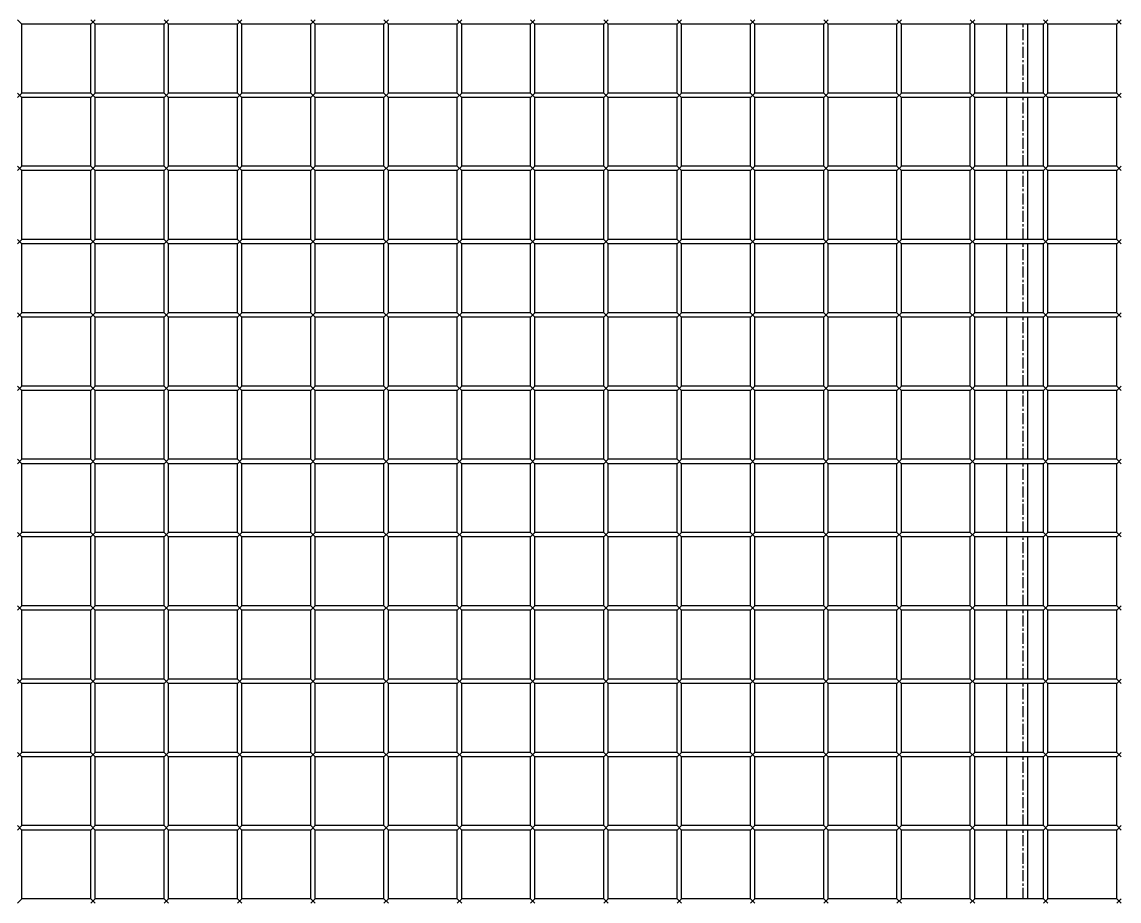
# Model space of a CAD drawing. Header units: millimetres. Extents: x -198529 to 244266, y -64 to 158464.
# Drawn here: x -164082 to -163334, y 109334 to 109934 of the extents above; entities that cross this region are included whole.
import ezdxf

# ---------------------------------------------------------------- set-up
doc = ezdxf.new("R2010")
doc.units = ezdxf.units.MM
doc.linetypes.add('CENTER', pattern=[12, 7.5, -1.5, 1.5, -1.5])
doc.layers.add('0-DCC', color=30, linetype='Continuous')

# ---------------------------------------------------------------- blocks, each defined once
blk = doc.blocks.new('DCC2850x1800(右)')
at = {"color": 0, "linetype": 'Continuous'}
for p, q in [((63342.5, -73306.48), (63339.5, -73303.48)), ((63342.5, -73303.48), (63339.5, -73306.48)), ((63342.5, -73306.48), (63389.5, -73306.48)), ((63342.5, -73353.48), (63342.5, -73306.48)), ((63392.5, -73306.48), (63389.5, -73303.48)), ((63392.5, -73303.48), (63389.5, -73306.48)), ((63389.5, -73353.48), (63389.5, -73306.48)), ((63392.5, -73306.48), (63439.5, -73306.48)), ((63392.5, -73353.48), (63392.5, -73306.48)), ((63403.5, -73306.48), (63403.5, -73353.48)), ((63417.5, -73353.48), (63417.5, -73306.48)), ((63442.5, -73306.48), (63439.5, -73303.48)), ((63442.5, -73303.48), (63439.5, -73306.48)), ((63439.5, -73353.48), (63439.5, -73306.48)), ((63442.5, -73306.48), (63489.5, -73306.48)), ((63442.5, -73353.48), (63442.5, -73306.48)), ((63492.5, -73306.48), (63489.5, -73303.48)), ((63492.5, -73303.48), (63489.5, -73306.48)), ((63489.5, -73353.48), (63489.5, -73306.48)), ((63492.5, -73306.48), (63539.5, -73306.48)), ((63492.5, -73353.48), (63492.5, -73306.48)), ((63542.5, -73306.48), (63539.5, -73303.48)), ((63542.5, -73303.48), (63539.5, -73306.48)), ((63539.5, -73353.48), (63539.5, -73306.48)), ((63542.5, -73306.48), (63589.5, -73306.48)), ((63542.5, -73353.48), (63542.5, -73306.48)), ((63592.5, -73306.48), (63589.5, -73303.48)), ((63592.5, -73303.48), (63589.5, -73306.48)), ((63589.5, -73353.48), (63589.5, -73306.48)), ((63592.5, -73306.48), (63639.5, -73306.48)), ((63592.5, -73353.48), (63592.5, -73306.48)), ((63642.5, -73306.48), (63639.5, -73303.48)), ((63642.5, -73303.48), (63639.5, -73306.48)), ((63639.5, -73353.48), (63639.5, -73306.48)), ((63642.5, -73306.48), (63689.5, -73306.48)), ((63642.5, -73353.48), (63642.5, -73306.48)), ((63692.5, -73306.48), (63689.5, -73303.48)), ((63692.5, -73303.48), (63689.5, -73306.48)), ((63689.5, -73353.48), (63689.5, -73306.48)), ((63692.5, -73306.48), (63739.5, -73306.48)), ((63692.5, -73353.48), (63692.5, -73306.48)), ((63742.5, -73306.48), (63739.5, -73303.48)), ((63742.5, -73303.48), (63739.5, -73306.48)), ((63739.5, -73353.48), (63739.5, -73306.48)), ((63742.5, -73306.48), (63789.5, -73306.48)), ((63742.5, -73353.48), (63742.5, -73306.48)), ((63792.5, -73306.48), (63789.5, -73303.48)), ((63792.5, -73303.48), (63789.5, -73306.48)), ((63789.5, -73353.48), (63789.5, -73306.48)), ((63792.5, -73306.48), (63839.5, -73306.48)), ((63792.5, -73353.48), (63792.5, -73306.48)), ((63842.5, -73306.48), (63839.5, -73303.48)), ((63842.5, -73303.48), (63839.5, -73306.48)), ((63839.5, -73353.48), (63839.5, -73306.48)), ((63842.5, -73306.48), (63889.5, -73306.48)), ((63842.5, -73353.48), (63842.5, -73306.48)), ((63892.5, -73306.48), (63889.5, -73303.48)), ((63892.5, -73303.48), (63889.5, -73306.48)), ((63889.5, -73353.48), (63889.5, -73306.48)), ((63892.5, -73353.48), (63892.5, -73306.48)), ((63892.5, -73306.48), (63939.5, -73306.48)), ((63942.5, -73306.48), (63939.5, -73303.48)), ((63942.5, -73303.48), (63939.5, -73306.48)), ((63939.5, -73353.48), (63939.5, -73306.48)), ((63942.5, -73353.48), (63942.5, -73306.48)), ((63942.5, -73306.48), (63989.5, -73306.48)), ((63992.5, -73306.48), (63989.5, -73303.48)), ((63992.5, -73303.48), (63989.5, -73306.48)), ((63989.5, -73353.48), (63989.5, -73306.48)), ((63992.5, -73353.48), (63992.5, -73306.48)), ((63992.5, -73306.48), (64039.5, -73306.48)), ((64042.5, -73306.48), (64039.5, -73303.48)), ((64042.5, -73303.48), (64039.5, -73306.48)), ((64039.5, -73353.48), (64039.5, -73306.48)), ((64042.5, -73353.48), (64042.5, -73306.48)), ((64042.5, -73306.48), (64089.5, -73306.48)), ((64092.5, -73303.48), (64089.5, -73306.48)), ((64089.5, -73353.48), (64089.5, -73306.48)), ((63342.5, -73356.48), (63339.5, -73353.48)), ((63342.5, -73353.48), (63339.5, -73356.48)), ((63342.5, -73353.48), (63389.5, -73353.48)), ((63342.5, -73356.48), (63389.5, -73356.48)), ((63342.5, -73403.48), (63342.5, -73356.48)), ((63392.5, -73353.48), (63389.5, -73356.48)), ((63392.5, -73356.48), (63389.5, -73353.48)), ((63389.5, -73403.48), (63389.5, -73356.48)), ((63392.5, -73353.48), (63439.5, -73353.48)), ((63392.5, -73356.48), (63439.5, -73356.48)), ((63392.5, -73403.48), (63392.5, -73356.48)), ((63403.5, -73356.48), (63403.5, -73403.48)), ((63417.5, -73403.48), (63417.5, -73356.48)), ((63442.5, -73356.48), (63439.5, -73353.48)), ((63442.5, -73353.48), (63439.5, -73356.48)), ((63439.5, -73403.48), (63439.5, -73356.48)), ((63442.5, -73353.48), (63489.5, -73353.48)), ((63442.5, -73356.48), (63489.5, -73356.48)), ((63442.5, -73403.48), (63442.5, -73356.48)), ((63492.5, -73356.48), (63489.5, -73353.48)), ((63492.5, -73353.48), (63489.5, -73356.48)), ((63489.5, -73403.48), (63489.5, -73356.48)), ((63492.5, -73353.48), (63539.5, -73353.48)), ((63492.5, -73356.48), (63539.5, -73356.48)), ((63492.5, -73403.48), (63492.5, -73356.48)), ((63542.5, -73356.48), (63539.5, -73353.48)), ((63542.5, -73353.48), (63539.5, -73356.48)), ((63539.5, -73403.48), (63539.5, -73356.48)), ((63542.5, -73353.48), (63589.5, -73353.48)), ((63542.5, -73356.48), (63589.5, -73356.48)), ((63542.5, -73403.48), (63542.5, -73356.48)), ((63592.5, -73353.48), (63589.5, -73356.48)), ((63592.5, -73356.48), (63589.5, -73353.48)), ((63589.5, -73403.48), (63589.5, -73356.48)), ((63592.5, -73353.48), (63639.5, -73353.48)), ((63592.5, -73356.48), (63639.5, -73356.48)), ((63592.5, -73403.48), (63592.5, -73356.48)), ((63642.5, -73356.48), (63639.5, -73353.48)), ((63642.5, -73353.48), (63639.5, -73356.48)), ((63639.5, -73403.48), (63639.5, -73356.48)), ((63642.5, -73353.48), (63689.5, -73353.48)), ((63642.5, -73356.48), (63689.5, -73356.48)), ((63642.5, -73403.48), (63642.5, -73356.48)), ((63692.5, -73356.48), (63689.5, -73353.48)), ((63692.5, -73353.48), (63689.5, -73356.48)), ((63689.5, -73403.48), (63689.5, -73356.48)), ((63692.5, -73353.48), (63739.5, -73353.48)), ((63692.5, -73356.48), (63739.5, -73356.48)), ((63692.5, -73403.48), (63692.5, -73356.48)), ((63742.5, -73356.48), (63739.5, -73353.48)), ((63742.5, -73353.48), (63739.5, -73356.48)), ((63739.5, -73403.48), (63739.5, -73356.48)), ((63742.5, -73353.48), (63789.5, -73353.48)), ((63742.5, -73356.48), (63789.5, -73356.48)), ((63742.5, -73403.48), (63742.5, -73356.48)), ((63792.5, -73353.48), (63789.5, -73356.48)), ((63792.5, -73356.48), (63789.5, -73353.48)), ((63789.5, -73403.48), (63789.5, -73356.48)), ((63792.5, -73353.48), (63839.5, -73353.48)), ((63792.5, -73356.48), (63839.5, -73356.48)), ((63792.5, -73403.48), (63792.5, -73356.48)), ((63842.5, -73356.48), (63839.5, -73353.48)), ((63842.5, -73353.48), (63839.5, -73356.48)), ((63839.5, -73403.48), (63839.5, -73356.48)), ((63842.5, -73353.48), (63889.5, -73353.48)), ((63842.5, -73356.48), (63889.5, -73356.48)), ((63842.5, -73403.48), (63842.5, -73356.48)), ((63892.5, -73356.48), (63889.5, -73353.48)), ((63892.5, -73353.48), (63889.5, -73356.48)), ((63889.5, -73403.48), (63889.5, -73356.48)), ((63892.5, -73353.48), (63939.5, -73353.48)), ((63892.5, -73356.48), (63939.5, -73356.48)), ((63892.5, -73403.48), (63892.5, -73356.48)), ((63942.5, -73356.48), (63939.5, -73353.48)), ((63942.5, -73353.48), (63939.5, -73356.48)), ((63939.5, -73403.48), (63939.5, -73356.48)), ((63942.5, -73353.48), (63989.5, -73353.48)), ((63942.5, -73356.48), (63989.5, -73356.48)), ((63942.5, -73403.48), (63942.5, -73356.48)), ((63992.5, -73353.48), (63989.5, -73356.48)), ((63992.5, -73356.48), (63989.5, -73353.48)), ((63989.5, -73403.48), (63989.5, -73356.48)), ((63992.5, -73353.48), (64039.5, -73353.48)), ((63992.5, -73403.48), (63992.5, -73356.48)), ((63992.5, -73356.48), (64039.5, -73356.48)), ((64042.5, -73356.48), (64039.5, -73353.48)), ((64042.5, -73353.48), (64039.5, -73356.48)), ((64039.5, -73403.48), (64039.5, -73356.48)), ((64042.5, -73353.48), (64089.5, -73353.48)), ((64042.5, -73403.48), (64042.5, -73356.48)), ((64042.5, -73356.48), (64089.5, -73356.48)), ((64092.5, -73356.48), (64089.5, -73353.48)), ((64092.5, -73353.48), (64089.5, -73356.48)), ((64089.5, -73403.48), (64089.5, -73356.48)), ((63342.5, -73403.48), (63339.5, -73406.48)), ((63342.5, -73406.48), (63339.5, -73403.48)), ((63342.5, -73403.48), (63389.5, -73403.48)), ((63392.5, -73403.48), (63389.5, -73406.48)), ((63392.5, -73406.48), (63389.5, -73403.48)), ((63392.5, -73403.48), (63439.5, -73403.48)), ((63442.5, -73403.48), (63439.5, -73406.48)), ((63442.5, -73406.48), (63439.5, -73403.48)), ((63442.5, -73403.48), (63489.5, -73403.48)), ((63492.5, -73406.48), (63489.5, -73403.48)), ((63492.5, -73403.48), (63489.5, -73406.48)), ((63492.5, -73403.48), (63539.5, -73403.48)), ((63542.5, -73403.48), (63539.5, -73406.48)), ((63542.5, -73406.48), (63539.5, -73403.48)), ((63542.5, -73403.48), (63589.5, -73403.48)), ((63592.5, -73403.48), (63589.5, -73406.48)), ((63592.5, -73406.48), (63589.5, -73403.48)), ((63592.5, -73403.48), (63639.5, -73403.48)), ((63642.5, -73403.48), (63639.5, -73406.48)), ((63642.5, -73406.48), (63639.5, -73403.48)), ((63642.5, -73403.48), (63689.5, -73403.48)), ((63692.5, -73406.48), (63689.5, -73403.48)), ((63692.5, -73403.48), (63689.5, -73406.48)), ((63692.5, -73403.48), (63739.5, -73403.48)), ((63742.5, -73403.48), (63739.5, -73406.48)), ((63742.5, -73406.48), (63739.5, -73403.48)), ((63742.5, -73403.48), (63789.5, -73403.48)), ((63792.5, -73403.48), (63789.5, -73406.48)), ((63792.5, -73406.48), (63789.5, -73403.48)), ((63792.5, -73403.48), (63839.5, -73403.48)), ((63842.5, -73403.48), (63839.5, -73406.48)), ((63842.5, -73406.48), (63839.5, -73403.48)), ((63842.5, -73403.48), (63889.5, -73403.48)), ((63892.5, -73406.48), (63889.5, -73403.48)), ((63892.5, -73403.48), (63889.5, -73406.48)), ((63892.5, -73403.48), (63939.5, -73403.48)), ((63942.5, -73403.48), (63939.5, -73406.48)), ((63942.5, -73406.48), (63939.5, -73403.48)), ((63942.5, -73403.48), (63989.5, -73403.48)), ((63992.5, -73403.48), (63989.5, -73406.48)), ((63992.5, -73406.48), (63989.5, -73403.48)), ((63992.5, -73403.48), (64039.5, -73403.48)), ((64042.5, -73403.48), (64039.5, -73406.48)), ((64042.5, -73406.48), (64039.5, -73403.48)), ((64042.5, -73403.48), (64089.5, -73403.48)), ((64092.5, -73406.48), (64089.5, -73403.48)), ((64092.5, -73403.48), (64089.5, -73406.48)), ((63342.5, -73406.48), (63389.5, -73406.48)), ((63342.5, -73453.48), (63342.5, -73406.48)), ((63389.5, -73453.48), (63389.5, -73406.48)), ((63392.5, -73406.48), (63439.5, -73406.48)), ((63392.5, -73453.48), (63392.5, -73406.48)), ((63403.5, -73406.48), (63403.5, -73453.48)), ((63417.5, -73453.48), (63417.5, -73406.48)), ((63439.5, -73453.48), (63439.5, -73406.48)), ((63442.5, -73406.48), (63489.5, -73406.48)), ((63442.5, -73453.48), (63442.5, -73406.48)), ((63489.5, -73453.48), (63489.5, -73406.48)), ((63492.5, -73406.48), (63539.5, -73406.48)), ((63492.5, -73453.48), (63492.5, -73406.48)), ((63539.5, -73453.48), (63539.5, -73406.48)), ((63542.5, -73406.48), (63589.5, -73406.48)), ((63542.5, -73453.48), (63542.5, -73406.48)), ((63589.5, -73453.48), (63589.5, -73406.48)), ((63592.5, -73406.48), (63639.5, -73406.48)), ((63592.5, -73453.48), (63592.5, -73406.48)), ((63639.5, -73453.48), (63639.5, -73406.48)), ((63642.5, -73406.48), (63689.5, -73406.48)), ((63642.5, -73453.48), (63642.5, -73406.48)), ((63689.5, -73453.48), (63689.5, -73406.48)), ((63692.5, -73406.48), (63739.5, -73406.48)), ((63692.5, -73453.48), (63692.5, -73406.48)), ((63739.5, -73453.48), (63739.5, -73406.48)), ((63742.5, -73406.48), (63789.5, -73406.48)), ((63742.5, -73453.48), (63742.5, -73406.48)), ((63789.5, -73453.48), (63789.5, -73406.48)), ((63792.5, -73406.48), (63839.5, -73406.48)), ((63792.5, -73453.48), (63792.5, -73406.48)), ((63839.5, -73453.48), (63839.5, -73406.48)), ((63842.5, -73406.48), (63889.5, -73406.48)), ((63842.5, -73453.48), (63842.5, -73406.48)), ((63889.5, -73453.48), (63889.5, -73406.48)), ((63892.5, -73406.48), (63939.5, -73406.48)), ((63892.5, -73453.48), (63892.5, -73406.48)), ((63939.5, -73453.48), (63939.5, -73406.48)), ((63942.5, -73406.48), (63989.5, -73406.48)), ((63942.5, -73453.48), (63942.5, -73406.48)), ((63989.5, -73453.48), (63989.5, -73406.48)), ((63992.5, -73453.48), (63992.5, -73406.48)), ((63992.5, -73406.48), (64039.5, -73406.48)), ((64039.5, -73453.48), (64039.5, -73406.48)), ((64042.5, -73453.48), (64042.5, -73406.48)), ((64042.5, -73406.48), (64089.5, -73406.48)), ((64089.5, -73453.48), (64089.5, -73406.48)), ((63342.5, -73453.48), (63339.5, -73456.48)), ((63342.5, -73456.48), (63339.5, -73453.48)), ((63342.5, -73453.48), (63389.5, -73453.48)), ((63342.5, -73456.48), (63389.5, -73456.48)), ((63342.5, -73503.48), (63342.5, -73456.48)), ((63392.5, -73453.48), (63389.5, -73456.48)), ((63392.5, -73456.48), (63389.5, -73453.48)), ((63389.5, -73503.48), (63389.5, -73456.48)), ((63392.5, -73453.48), (63439.5, -73453.48)), ((63392.5, -73456.48), (63439.5, -73456.48)), ((63392.5, -73503.48), (63392.5, -73456.48)), ((63403.5, -73456.48), (63403.5, -73503.48)), ((63417.5, -73503.48), (63417.5, -73456.48)), ((63442.5, -73453.48), (63439.5, -73456.48)), ((63442.5, -73456.48), (63439.5, -73453.48)), ((63439.5, -73503.48), (63439.5, -73456.48)), ((63442.5, -73453.48), (63489.5, -73453.48)), ((63442.5, -73456.48), (63489.5, -73456.48)), ((63442.5, -73503.48), (63442.5, -73456.48)), ((63492.5, -73453.48), (63489.5, -73456.48)), ((63492.5, -73456.48), (63489.5, -73453.48)), ((63489.5, -73503.48), (63489.5, -73456.48)), ((63492.5, -73453.48), (63539.5, -73453.48)), ((63492.5, -73456.48), (63539.5, -73456.48)), ((63492.5, -73503.48), (63492.5, -73456.48)), ((63542.5, -73453.48), (63539.5, -73456.48)), ((63542.5, -73456.48), (63539.5, -73453.48)), ((63539.5, -73503.48), (63539.5, -73456.48)), ((63542.5, -73453.48), (63589.5, -73453.48)), ((63542.5, -73456.48), (63589.5, -73456.48)), ((63542.5, -73503.48), (63542.5, -73456.48)), ((63592.5, -73453.48), (63589.5, -73456.48)), ((63592.5, -73456.48), (63589.5, -73453.48)), ((63589.5, -73503.48), (63589.5, -73456.48)), ((63592.5, -73453.48), (63639.5, -73453.48)), ((63592.5, -73456.48), (63639.5, -73456.48)), ((63592.5, -73503.48), (63592.5, -73456.48)), ((63642.5, -73453.48), (63639.5, -73456.48)), ((63642.5, -73456.48), (63639.5, -73453.48)), ((63639.5, -73503.48), (63639.5, -73456.48)), ((63642.5, -73453.48), (63689.5, -73453.48)), ((63642.5, -73456.48), (63689.5, -73456.48)), ((63642.5, -73503.48), (63642.5, -73456.48)), ((63692.5, -73453.48), (63689.5, -73456.48)), ((63692.5, -73456.48), (63689.5, -73453.48)), ((63689.5, -73503.48), (63689.5, -73456.48)), ((63692.5, -73453.48), (63739.5, -73453.48)), ((63692.5, -73456.48), (63739.5, -73456.48)), ((63692.5, -73503.48), (63692.5, -73456.48)), ((63742.5, -73453.48), (63739.5, -73456.48)), ((63742.5, -73456.48), (63739.5, -73453.48)), ((63739.5, -73503.48), (63739.5, -73456.48)), ((63742.5, -73453.48), (63789.5, -73453.48)), ((63742.5, -73456.48), (63789.5, -73456.48)), ((63742.5, -73503.48), (63742.5, -73456.48)), ((63792.5, -73453.48), (63789.5, -73456.48)), ((63792.5, -73456.48), (63789.5, -73453.48)), ((63789.5, -73503.48), (63789.5, -73456.48)), ((63792.5, -73453.48), (63839.5, -73453.48)), ((63792.5, -73456.48), (63839.5, -73456.48)), ((63792.5, -73503.48), (63792.5, -73456.48)), ((63842.5, -73453.48), (63839.5, -73456.48)), ((63842.5, -73456.48), (63839.5, -73453.48)), ((63839.5, -73503.48), (63839.5, -73456.48)), ((63842.5, -73453.48), (63889.5, -73453.48)), ((63842.5, -73456.48), (63889.5, -73456.48)), ((63842.5, -73503.48), (63842.5, -73456.48)), ((63892.5, -73453.48), (63889.5, -73456.48)), ((63892.5, -73456.48), (63889.5, -73453.48)), ((63889.5, -73503.48), (63889.5, -73456.48)), ((63892.5, -73453.48), (63939.5, -73453.48)), ((63892.5, -73456.48), (63939.5, -73456.48)), ((63892.5, -73503.48), (63892.5, -73456.48)), ((63942.5, -73453.48), (63939.5, -73456.48)), ((63942.5, -73456.48), (63939.5, -73453.48)), ((63939.5, -73503.48), (63939.5, -73456.48)), ((63942.5, -73453.48), (63989.5, -73453.48)), ((63942.5, -73456.48), (63989.5, -73456.48)), ((63942.5, -73503.48), (63942.5, -73456.48)), ((63992.5, -73453.48), (63989.5, -73456.48)), ((63992.5, -73456.48), (63989.5, -73453.48)), ((63989.5, -73503.48), (63989.5, -73456.48)), ((63992.5, -73453.48), (64039.5, -73453.48)), ((63992.5, -73456.48), (64039.5, -73456.48)), ((63992.5, -73503.48), (63992.5, -73456.48)), ((64042.5, -73453.48), (64039.5, -73456.48)), ((64042.5, -73456.48), (64039.5, -73453.48)), ((64039.5, -73503.48), (64039.5, -73456.48)), ((64042.5, -73453.48), (64089.5, -73453.48)), ((64042.5, -73456.48), (64089.5, -73456.48)), ((64042.5, -73503.48), (64042.5, -73456.48)), ((64092.5, -73453.48), (64089.5, -73456.48)), ((64092.5, -73456.48), (64089.5, -73453.48)), ((64089.5, -73503.48), (64089.5, -73456.48)), ((63342.5, -73503.48), (63339.5, -73506.48)), ((63342.5, -73506.48), (63339.5, -73503.48)), ((63342.5, -73503.48), (63389.5, -73503.48)), ((63342.5, -73506.48), (63389.5, -73506.48)), ((63342.5, -73553.48), (63342.5, -73506.48)), ((63392.5, -73503.48), (63389.5, -73506.48)), ((63392.5, -73506.48), (63389.5, -73503.48)), ((63389.5, -73553.48), (63389.5, -73506.48)), ((63392.5, -73503.48), (63439.5, -73503.48)), ((63392.5, -73506.48), (63439.5, -73506.48)), ((63392.5, -73553.48), (63392.5, -73506.48)), ((63403.5, -73506.48), (63403.5, -73553.48)), ((63417.5, -73553.48), (63417.5, -73506.48)), ((63442.5, -73503.48), (63439.5, -73506.48)), ((63442.5, -73506.48), (63439.5, -73503.48)), ((63439.5, -73553.48), (63439.5, -73506.48)), ((63442.5, -73503.48), (63489.5, -73503.48)), ((63442.5, -73506.48), (63489.5, -73506.48)), ((63442.5, -73553.48), (63442.5, -73506.48)), ((63492.5, -73503.48), (63489.5, -73506.48)), ((63492.5, -73506.48), (63489.5, -73503.48)), ((63489.5, -73553.48), (63489.5, -73506.48)), ((63492.5, -73503.48), (63539.5, -73503.48)), ((63492.5, -73506.48), (63539.5, -73506.48)), ((63492.5, -73553.48), (63492.5, -73506.48)), ((63542.5, -73503.48), (63539.5, -73506.48)), ((63542.5, -73506.48), (63539.5, -73503.48)), ((63539.5, -73553.48), (63539.5, -73506.48)), ((63542.5, -73503.48), (63589.5, -73503.48)), ((63542.5, -73506.48), (63589.5, -73506.48)), ((63542.5, -73553.48), (63542.5, -73506.48)), ((63592.5, -73503.48), (63589.5, -73506.48)), ((63592.5, -73506.48), (63589.5, -73503.48)), ((63589.5, -73553.48), (63589.5, -73506.48)), ((63592.5, -73503.48), (63639.5, -73503.48)), ((63592.5, -73506.48), (63639.5, -73506.48)), ((63592.5, -73553.48), (63592.5, -73506.48)), ((63642.5, -73503.48), (63639.5, -73506.48)), ((63642.5, -73506.48), (63639.5, -73503.48)), ((63639.5, -73553.48), (63639.5, -73506.48)), ((63642.5, -73503.48), (63689.5, -73503.48)), ((63642.5, -73506.48), (63689.5, -73506.48)), ((63642.5, -73553.48), (63642.5, -73506.48)), ((63692.5, -73503.48), (63689.5, -73506.48)), ((63692.5, -73506.48), (63689.5, -73503.48)), ((63689.5, -73553.48), (63689.5, -73506.48)), ((63692.5, -73503.48), (63739.5, -73503.48)), ((63692.5, -73506.48), (63739.5, -73506.48)), ((63692.5, -73553.48), (63692.5, -73506.48)), ((63742.5, -73503.48), (63739.5, -73506.48)), ((63742.5, -73506.48), (63739.5, -73503.48)), ((63739.5, -73553.48), (63739.5, -73506.48)), ((63742.5, -73503.48), (63789.5, -73503.48)), ((63742.5, -73506.48), (63789.5, -73506.48)), ((63742.5, -73553.48), (63742.5, -73506.48)), ((63792.5, -73503.48), (63789.5, -73506.48)), ((63792.5, -73506.48), (63789.5, -73503.48)), ((63789.5, -73553.48), (63789.5, -73506.48)), ((63792.5, -73503.48), (63839.5, -73503.48)), ((63792.5, -73506.48), (63839.5, -73506.48)), ((63792.5, -73553.48), (63792.5, -73506.48)), ((63842.5, -73503.48), (63839.5, -73506.48)), ((63842.5, -73506.48), (63839.5, -73503.48)), ((63839.5, -73553.48), (63839.5, -73506.48)), ((63842.5, -73503.48), (63889.5, -73503.48)), ((63842.5, -73506.48), (63889.5, -73506.48)), ((63842.5, -73553.48), (63842.5, -73506.48)), ((63892.5, -73503.48), (63889.5, -73506.48)), ((63892.5, -73506.48), (63889.5, -73503.48)), ((63889.5, -73553.48), (63889.5, -73506.48)), ((63892.5, -73503.48), (63939.5, -73503.48)), ((63892.5, -73506.48), (63939.5, -73506.48)), ((63892.5, -73553.48), (63892.5, -73506.48)), ((63942.5, -73503.48), (63939.5, -73506.48)), ((63942.5, -73506.48), (63939.5, -73503.48)), ((63939.5, -73553.48), (63939.5, -73506.48)), ((63942.5, -73503.48), (63989.5, -73503.48)), ((63942.5, -73506.48), (63989.5, -73506.48)), ((63942.5, -73553.48), (63942.5, -73506.48)), ((63992.5, -73503.48), (63989.5, -73506.48)), ((63992.5, -73506.48), (63989.5, -73503.48)), ((63989.5, -73553.48), (63989.5, -73506.48)), ((63992.5, -73503.48), (64039.5, -73503.48)), ((63992.5, -73506.48), (64039.5, -73506.48)), ((63992.5, -73553.48), (63992.5, -73506.48)), ((64042.5, -73503.48), (64039.5, -73506.48)), ((64042.5, -73506.48), (64039.5, -73503.48)), ((64039.5, -73553.48), (64039.5, -73506.48)), ((64042.5, -73503.48), (64089.5, -73503.48)), ((64042.5, -73506.48), (64089.5, -73506.48)), ((64042.5, -73553.48), (64042.5, -73506.48)), ((64092.5, -73503.48), (64089.5, -73506.48)), ((64092.5, -73506.48), (64089.5, -73503.48)), ((64089.5, -73553.48), (64089.5, -73506.48)), ((63342.5, -73553.48), (63339.5, -73556.48)), ((63342.5, -73556.48), (63339.5, -73553.48)), ((63342.5, -73553.48), (63389.5, -73553.48)), ((63392.5, -73553.48), (63389.5, -73556.48)), ((63392.5, -73556.48), (63389.5, -73553.48)), ((63392.5, -73553.48), (63439.5, -73553.48)), ((63442.5, -73553.48), (63439.5, -73556.48)), ((63442.5, -73556.48), (63439.5, -73553.48)), ((63442.5, -73553.48), (63489.5, -73553.48)), ((63492.5, -73553.48), (63489.5, -73556.48)), ((63492.5, -73556.48), (63489.5, -73553.48)), ((63492.5, -73553.48), (63539.5, -73553.48)), ((63542.5, -73553.48), (63539.5, -73556.48)), ((63542.5, -73556.48), (63539.5, -73553.48)), ((63542.5, -73553.48), (63589.5, -73553.48)), ((63592.5, -73553.48), (63589.5, -73556.48)), ((63592.5, -73556.48), (63589.5, -73553.48)), ((63592.5, -73553.48), (63639.5, -73553.48)), ((63642.5, -73553.48), (63639.5, -73556.48)), ((63642.5, -73556.48), (63639.5, -73553.48)), ((63642.5, -73553.48), (63689.5, -73553.48)), ((63692.5, -73553.48), (63689.5, -73556.48)), ((63692.5, -73556.48), (63689.5, -73553.48)), ((63692.5, -73553.48), (63739.5, -73553.48)), ((63742.5, -73553.48), (63739.5, -73556.48)), ((63742.5, -73556.48), (63739.5, -73553.48)), ((63742.5, -73553.48), (63789.5, -73553.48)), ((63792.5, -73553.48), (63789.5, -73556.48)), ((63792.5, -73556.48), (63789.5, -73553.48)), ((63792.5, -73553.48), (63839.5, -73553.48)), ((63842.5, -73553.48), (63839.5, -73556.48)), ((63842.5, -73556.48), (63839.5, -73553.48)), ((63842.5, -73553.48), (63889.5, -73553.48)), ((63892.5, -73553.48), (63889.5, -73556.48)), ((63892.5, -73556.48), (63889.5, -73553.48)), ((63892.5, -73553.48), (63939.5, -73553.48)), ((63942.5, -73553.48), (63939.5, -73556.48)), ((63942.5, -73556.48), (63939.5, -73553.48)), ((63942.5, -73553.48), (63989.5, -73553.48)), ((63992.5, -73553.48), (63989.5, -73556.48)), ((63992.5, -73556.48), (63989.5, -73553.48)), ((63992.5, -73553.48), (64039.5, -73553.48)), ((64042.5, -73553.48), (64039.5, -73556.48)), ((64042.5, -73556.48), (64039.5, -73553.48)), ((64042.5, -73553.48), (64089.5, -73553.48)), ((64092.5, -73553.48), (64089.5, -73556.48)), ((64092.5, -73556.48), (64089.5, -73553.48)), ((63342.5, -73556.48), (63389.5, -73556.48)), ((63342.5, -73603.48), (63342.5, -73556.48)), ((63389.5, -73603.48), (63389.5, -73556.48)), ((63392.5, -73556.48), (63439.5, -73556.48)), ((63392.5, -73603.48), (63392.5, -73556.48)), ((63403.5, -73556.48), (63403.5, -73603.48)), ((63417.5, -73603.48), (63417.5, -73556.48)), ((63439.5, -73603.48), (63439.5, -73556.48)), ((63442.5, -73556.48), (63489.5, -73556.48)), ((63442.5, -73603.48), (63442.5, -73556.48)), ((63489.5, -73603.48), (63489.5, -73556.48)), ((63492.5, -73556.48), (63539.5, -73556.48)), ((63492.5, -73603.48), (63492.5, -73556.48)), ((63539.5, -73603.48), (63539.5, -73556.48)), ((63542.5, -73556.48), (63589.5, -73556.48)), ((63542.5, -73603.48), (63542.5, -73556.48)), ((63589.5, -73603.48), (63589.5, -73556.48)), ((63592.5, -73556.48), (63639.5, -73556.48)), ((63592.5, -73603.48), (63592.5, -73556.48)), ((63639.5, -73603.48), (63639.5, -73556.48)), ((63642.5, -73556.48), (63689.5, -73556.48)), ((63642.5, -73603.48), (63642.5, -73556.48)), ((63689.5, -73603.48), (63689.5, -73556.48)), ((63692.5, -73556.48), (63739.5, -73556.48)), ((63692.5, -73603.48), (63692.5, -73556.48)), ((63739.5, -73603.48), (63739.5, -73556.48)), ((63742.5, -73556.48), (63789.5, -73556.48)), ((63742.5, -73603.48), (63742.5, -73556.48)), ((63789.5, -73603.48), (63789.5, -73556.48)), ((63792.5, -73556.48), (63839.5, -73556.48)), ((63792.5, -73603.48), (63792.5, -73556.48)), ((63839.5, -73603.48), (63839.5, -73556.48)), ((63842.5, -73556.48), (63889.5, -73556.48)), ((63842.5, -73603.48), (63842.5, -73556.48)), ((63889.5, -73603.48), (63889.5, -73556.48)), ((63892.5, -73556.48), (63939.5, -73556.48)), ((63892.5, -73603.48), (63892.5, -73556.48)), ((63939.5, -73603.48), (63939.5, -73556.48)), ((63942.5, -73556.48), (63989.5, -73556.48)), ((63942.5, -73603.48), (63942.5, -73556.48)), ((63989.5, -73603.48), (63989.5, -73556.48)), ((63992.5, -73556.48), (64039.5, -73556.48)), ((63992.5, -73603.48), (63992.5, -73556.48)), ((64039.5, -73603.48), (64039.5, -73556.48)), ((64042.5, -73556.48), (64089.5, -73556.48)), ((64042.5, -73603.48), (64042.5, -73556.48)), ((64089.5, -73603.48), (64089.5, -73556.48)), ((63342.5, -73603.48), (63339.5, -73606.48)), ((63342.5, -73606.48), (63339.5, -73603.48)), ((63342.5, -73603.48), (63389.5, -73603.48)), ((63342.5, -73606.48), (63389.5, -73606.48)), ((63342.5, -73653.48), (63342.5, -73606.48)), ((63392.5, -73603.48), (63389.5, -73606.48)), ((63392.5, -73606.48), (63389.5, -73603.48)), ((63389.5, -73653.48), (63389.5, -73606.48)), ((63392.5, -73603.48), (63439.5, -73603.48)), ((63392.5, -73606.48), (63439.5, -73606.48)), ((63392.5, -73653.48), (63392.5, -73606.48)), ((63403.5, -73606.48), (63403.5, -73653.48)), ((63417.5, -73653.48), (63417.5, -73606.48)), ((63442.5, -73603.48), (63439.5, -73606.48)), ((63442.5, -73606.48), (63439.5, -73603.48)), ((63439.5, -73653.48), (63439.5, -73606.48)), ((63442.5, -73603.48), (63489.5, -73603.48)), ((63442.5, -73606.48), (63489.5, -73606.48)), ((63442.5, -73653.48), (63442.5, -73606.48)), ((63492.5, -73603.48), (63489.5, -73606.48)), ((63492.5, -73606.48), (63489.5, -73603.48)), ((63489.5, -73653.48), (63489.5, -73606.48)), ((63492.5, -73603.48), (63539.5, -73603.48)), ((63492.5, -73606.48), (63539.5, -73606.48)), ((63492.5, -73653.48), (63492.5, -73606.48)), ((63542.5, -73603.48), (63539.5, -73606.48)), ((63542.5, -73606.48), (63539.5, -73603.48)), ((63539.5, -73653.48), (63539.5, -73606.48)), ((63542.5, -73603.48), (63589.5, -73603.48)), ((63542.5, -73606.48), (63589.5, -73606.48)), ((63542.5, -73653.48), (63542.5, -73606.48)), ((63592.5, -73603.48), (63589.5, -73606.48)), ((63592.5, -73606.48), (63589.5, -73603.48)), ((63589.5, -73653.48), (63589.5, -73606.48)), ((63592.5, -73603.48), (63639.5, -73603.48)), ((63592.5, -73606.48), (63639.5, -73606.48)), ((63592.5, -73653.48), (63592.5, -73606.48)), ((63642.5, -73603.48), (63639.5, -73606.48)), ((63642.5, -73606.48), (63639.5, -73603.48)), ((63639.5, -73653.48), (63639.5, -73606.48)), ((63642.5, -73603.48), (63689.5, -73603.48)), ((63642.5, -73606.48), (63689.5, -73606.48)), ((63642.5, -73653.48), (63642.5, -73606.48)), ((63692.5, -73603.48), (63689.5, -73606.48)), ((63692.5, -73606.48), (63689.5, -73603.48)), ((63689.5, -73653.48), (63689.5, -73606.48)), ((63692.5, -73603.48), (63739.5, -73603.48)), ((63692.5, -73606.48), (63739.5, -73606.48)), ((63692.5, -73653.48), (63692.5, -73606.48)), ((63742.5, -73603.48), (63739.5, -73606.48)), ((63742.5, -73606.48), (63739.5, -73603.48)), ((63739.5, -73653.48), (63739.5, -73606.48)), ((63742.5, -73603.48), (63789.5, -73603.48)), ((63742.5, -73606.48), (63789.5, -73606.48)), ((63742.5, -73653.48), (63742.5, -73606.48)), ((63792.5, -73603.48), (63789.5, -73606.48)), ((63792.5, -73606.48), (63789.5, -73603.48)), ((63789.5, -73653.48), (63789.5, -73606.48)), ((63792.5, -73603.48), (63839.5, -73603.48)), ((63792.5, -73606.48), (63839.5, -73606.48)), ((63792.5, -73653.48), (63792.5, -73606.48)), ((63842.5, -73603.48), (63839.5, -73606.48)), ((63842.5, -73606.48), (63839.5, -73603.48)), ((63839.5, -73653.48), (63839.5, -73606.48)), ((63842.5, -73603.48), (63889.5, -73603.48)), ((63842.5, -73606.48), (63889.5, -73606.48)), ((63842.5, -73653.48), (63842.5, -73606.48)), ((63892.5, -73603.48), (63889.5, -73606.48)), ((63892.5, -73606.48), (63889.5, -73603.48)), ((63889.5, -73653.48), (63889.5, -73606.48)), ((63892.5, -73603.48), (63939.5, -73603.48)), ((63892.5, -73606.48), (63939.5, -73606.48)), ((63892.5, -73653.48), (63892.5, -73606.48)), ((63942.5, -73603.48), (63939.5, -73606.48)), ((63942.5, -73606.48), (63939.5, -73603.48)), ((63939.5, -73653.48), (63939.5, -73606.48)), ((63942.5, -73603.48), (63989.5, -73603.48)), ((63942.5, -73606.48), (63989.5, -73606.48)), ((63942.5, -73653.48), (63942.5, -73606.48)), ((63992.5, -73603.48), (63989.5, -73606.48)), ((63992.5, -73606.48), (63989.5, -73603.48)), ((63989.5, -73653.48), (63989.5, -73606.48)), ((63992.5, -73603.48), (64039.5, -73603.48)), ((63992.5, -73606.48), (64039.5, -73606.48)), ((63992.5, -73653.48), (63992.5, -73606.48)), ((64042.5, -73603.48), (64039.5, -73606.48)), ((64042.5, -73606.48), (64039.5, -73603.48)), ((64039.5, -73653.48), (64039.5, -73606.48)), ((64042.5, -73603.48), (64089.5, -73603.48)), ((64042.5, -73606.48), (64089.5, -73606.48)), ((64042.5, -73653.48), (64042.5, -73606.48)), ((64092.5, -73603.48), (64089.5, -73606.48)), ((64092.5, -73606.48), (64089.5, -73603.48)), ((64089.5, -73653.48), (64089.5, -73606.48)), ((63342.5, -73653.48), (63339.5, -73656.48)), ((63342.5, -73656.48), (63339.5, -73653.48)), ((63342.5, -73653.48), (63389.5, -73653.48)), ((63342.5, -73656.48), (63389.5, -73656.48)), ((63342.5, -73703.48), (63342.5, -73656.48)), ((63392.5, -73653.48), (63389.5, -73656.48)), ((63392.5, -73656.48), (63389.5, -73653.48)), ((63389.5, -73703.48), (63389.5, -73656.48)), ((63392.5, -73653.48), (63439.5, -73653.48)), ((63392.5, -73656.48), (63439.5, -73656.48)), ((63392.5, -73703.48), (63392.5, -73656.48)), ((63403.5, -73656.48), (63403.5, -73703.48)), ((63417.5, -73703.48), (63417.5, -73656.48)), ((63442.5, -73653.48), (63439.5, -73656.48)), ((63442.5, -73656.48), (63439.5, -73653.48)), ((63439.5, -73703.48), (63439.5, -73656.48)), ((63442.5, -73653.48), (63489.5, -73653.48)), ((63442.5, -73656.48), (63489.5, -73656.48)), ((63442.5, -73703.48), (63442.5, -73656.48)), ((63492.5, -73653.48), (63489.5, -73656.48)), ((63492.5, -73656.48), (63489.5, -73653.48)), ((63489.5, -73703.48), (63489.5, -73656.48)), ((63492.5, -73653.48), (63539.5, -73653.48)), ((63492.5, -73656.48), (63539.5, -73656.48)), ((63492.5, -73703.48), (63492.5, -73656.48)), ((63542.5, -73653.48), (63539.5, -73656.48)), ((63542.5, -73656.48), (63539.5, -73653.48)), ((63539.5, -73703.48), (63539.5, -73656.48)), ((63542.5, -73653.48), (63589.5, -73653.48)), ((63542.5, -73656.48), (63589.5, -73656.48)), ((63542.5, -73703.48), (63542.5, -73656.48)), ((63592.5, -73653.48), (63589.5, -73656.48)), ((63592.5, -73656.48), (63589.5, -73653.48)), ((63589.5, -73703.48), (63589.5, -73656.48)), ((63592.5, -73653.48), (63639.5, -73653.48)), ((63592.5, -73656.48), (63639.5, -73656.48)), ((63592.5, -73703.48), (63592.5, -73656.48)), ((63642.5, -73653.48), (63639.5, -73656.48)), ((63642.5, -73656.48), (63639.5, -73653.48)), ((63639.5, -73703.48), (63639.5, -73656.48)), ((63642.5, -73653.48), (63689.5, -73653.48)), ((63642.5, -73656.48), (63689.5, -73656.48)), ((63642.5, -73703.48), (63642.5, -73656.48)), ((63692.5, -73653.48), (63689.5, -73656.48)), ((63692.5, -73656.48), (63689.5, -73653.48)), ((63689.5, -73703.48), (63689.5, -73656.48)), ((63692.5, -73653.48), (63739.5, -73653.48)), ((63692.5, -73656.48), (63739.5, -73656.48)), ((63692.5, -73703.48), (63692.5, -73656.48)), ((63742.5, -73653.48), (63739.5, -73656.48)), ((63742.5, -73656.48), (63739.5, -73653.48)), ((63739.5, -73703.48), (63739.5, -73656.48)), ((63742.5, -73653.48), (63789.5, -73653.48)), ((63742.5, -73656.48), (63789.5, -73656.48)), ((63742.5, -73703.48), (63742.5, -73656.48)), ((63792.5, -73653.48), (63789.5, -73656.48)), ((63792.5, -73656.48), (63789.5, -73653.48)), ((63789.5, -73703.48), (63789.5, -73656.48)), ((63792.5, -73653.48), (63839.5, -73653.48)), ((63792.5, -73656.48), (63839.5, -73656.48)), ((63792.5, -73703.48), (63792.5, -73656.48)), ((63842.5, -73653.48), (63839.5, -73656.48)), ((63842.5, -73656.48), (63839.5, -73653.48)), ((63839.5, -73703.48), (63839.5, -73656.48)), ((63842.5, -73653.48), (63889.5, -73653.48)), ((63842.5, -73656.48), (63889.5, -73656.48)), ((63842.5, -73703.48), (63842.5, -73656.48)), ((63892.5, -73653.48), (63889.5, -73656.48)), ((63892.5, -73656.48), (63889.5, -73653.48)), ((63889.5, -73703.48), (63889.5, -73656.48)), ((63892.5, -73653.48), (63939.5, -73653.48)), ((63892.5, -73656.48), (63939.5, -73656.48)), ((63892.5, -73703.48), (63892.5, -73656.48)), ((63942.5, -73653.48), (63939.5, -73656.48)), ((63942.5, -73656.48), (63939.5, -73653.48)), ((63939.5, -73703.48), (63939.5, -73656.48)), ((63942.5, -73653.48), (63989.5, -73653.48)), ((63942.5, -73656.48), (63989.5, -73656.48)), ((63942.5, -73703.48), (63942.5, -73656.48)), ((63992.5, -73653.48), (63989.5, -73656.48)), ((63992.5, -73656.48), (63989.5, -73653.48)), ((63989.5, -73703.48), (63989.5, -73656.48)), ((63992.5, -73653.48), (64039.5, -73653.48)), ((63992.5, -73656.48), (64039.5, -73656.48)), ((63992.5, -73703.48), (63992.5, -73656.48)), ((64042.5, -73653.48), (64039.5, -73656.48)), ((64042.5, -73656.48), (64039.5, -73653.48)), ((64039.5, -73703.48), (64039.5, -73656.48)), ((64042.5, -73653.48), (64089.5, -73653.48)), ((64042.5, -73656.48), (64089.5, -73656.48)), ((64042.5, -73703.48), (64042.5, -73656.48)), ((64092.5, -73653.48), (64089.5, -73656.48)), ((64092.5, -73656.48), (64089.5, -73653.48)), ((64089.5, -73703.48), (64089.5, -73656.48)), ((63342.5, -73703.48), (63339.5, -73706.48)), ((63342.5, -73706.48), (63339.5, -73703.48)), ((63342.5, -73703.48), (63389.5, -73703.48)), ((63392.5, -73703.48), (63389.5, -73706.48)), ((63392.5, -73706.48), (63389.5, -73703.48)), ((63392.5, -73703.48), (63439.5, -73703.48)), ((63442.5, -73703.48), (63439.5, -73706.48)), ((63442.5, -73706.48), (63439.5, -73703.48)), ((63442.5, -73703.48), (63489.5, -73703.48)), ((63492.5, -73703.48), (63489.5, -73706.48)), ((63492.5, -73706.48), (63489.5, -73703.48)), ((63492.5, -73703.48), (63539.5, -73703.48)), ((63542.5, -73703.48), (63539.5, -73706.48)), ((63542.5, -73706.48), (63539.5, -73703.48)), ((63542.5, -73703.48), (63589.5, -73703.48)), ((63592.5, -73703.48), (63589.5, -73706.48)), ((63592.5, -73706.48), (63589.5, -73703.48)), ((63592.5, -73703.48), (63639.5, -73703.48)), ((63642.5, -73703.48), (63639.5, -73706.48)), ((63642.5, -73706.48), (63639.5, -73703.48)), ((63642.5, -73703.48), (63689.5, -73703.48)), ((63692.5, -73703.48), (63689.5, -73706.48)), ((63692.5, -73706.48), (63689.5, -73703.48)), ((63692.5, -73703.48), (63739.5, -73703.48)), ((63742.5, -73703.48), (63739.5, -73706.48)), ((63742.5, -73706.48), (63739.5, -73703.48)), ((63742.5, -73703.48), (63789.5, -73703.48)), ((63792.5, -73703.48), (63789.5, -73706.48)), ((63792.5, -73706.48), (63789.5, -73703.48)), ((63792.5, -73703.48), (63839.5, -73703.48)), ((63842.5, -73703.48), (63839.5, -73706.48)), ((63842.5, -73706.48), (63839.5, -73703.48)), ((63842.5, -73703.48), (63889.5, -73703.48)), ((63892.5, -73703.48), (63889.5, -73706.48)), ((63892.5, -73706.48), (63889.5, -73703.48)), ((63892.5, -73703.48), (63939.5, -73703.48)), ((63942.5, -73703.48), (63939.5, -73706.48)), ((63942.5, -73706.48), (63939.5, -73703.48)), ((63942.5, -73703.48), (63989.5, -73703.48)), ((63992.5, -73703.48), (63989.5, -73706.48)), ((63992.5, -73706.48), (63989.5, -73703.48)), ((63992.5, -73703.48), (64039.5, -73703.48)), ((64042.5, -73703.48), (64039.5, -73706.48)), ((64042.5, -73706.48), (64039.5, -73703.48)), ((64042.5, -73703.48), (64089.5, -73703.48)), ((64092.5, -73703.48), (64089.5, -73706.48)), ((64092.5, -73706.48), (64089.5, -73703.48)), ((63342.5, -73706.48), (63389.5, -73706.48)), ((63342.5, -73753.48), (63342.5, -73706.48)), ((63389.5, -73753.48), (63389.5, -73706.48)), ((63392.5, -73706.48), (63439.5, -73706.48)), ((63392.5, -73753.48), (63392.5, -73706.48)), ((63403.5, -73706.48), (63403.5, -73753.48)), ((63417.5, -73753.48), (63417.5, -73706.48)), ((63439.5, -73753.48), (63439.5, -73706.48)), ((63442.5, -73706.48), (63489.5, -73706.48)), ((63442.5, -73753.48), (63442.5, -73706.48)), ((63489.5, -73753.48), (63489.5, -73706.48)), ((63492.5, -73706.48), (63539.5, -73706.48)), ((63492.5, -73753.48), (63492.5, -73706.48)), ((63539.5, -73753.48), (63539.5, -73706.48)), ((63542.5, -73706.48), (63589.5, -73706.48)), ((63542.5, -73753.48), (63542.5, -73706.48)), ((63589.5, -73753.48), (63589.5, -73706.48)), ((63592.5, -73706.48), (63639.5, -73706.48)), ((63592.5, -73753.48), (63592.5, -73706.48)), ((63639.5, -73753.48), (63639.5, -73706.48)), ((63642.5, -73706.48), (63689.5, -73706.48)), ((63642.5, -73753.48), (63642.5, -73706.48)), ((63689.5, -73753.48), (63689.5, -73706.48)), ((63692.5, -73706.48), (63739.5, -73706.48)), ((63692.5, -73753.48), (63692.5, -73706.48)), ((63739.5, -73753.48), (63739.5, -73706.48)), ((63742.5, -73706.48), (63789.5, -73706.48)), ((63742.5, -73753.48), (63742.5, -73706.48)), ((63789.5, -73753.48), (63789.5, -73706.48)), ((63792.5, -73706.48), (63839.5, -73706.48)), ((63792.5, -73753.48), (63792.5, -73706.48)), ((63839.5, -73753.48), (63839.5, -73706.48)), ((63842.5, -73706.48), (63889.5, -73706.48)), ((63842.5, -73753.48), (63842.5, -73706.48)), ((63889.5, -73753.48), (63889.5, -73706.48)), ((63892.5, -73706.48), (63939.5, -73706.48)), ((63892.5, -73753.48), (63892.5, -73706.48)), ((63939.5, -73753.48), (63939.5, -73706.48)), ((63942.5, -73706.48), (63989.5, -73706.48)), ((63942.5, -73753.48), (63942.5, -73706.48)), ((63989.5, -73753.48), (63989.5, -73706.48)), ((63992.5, -73706.48), (64039.5, -73706.48)), ((63992.5, -73753.48), (63992.5, -73706.48)), ((64039.5, -73753.48), (64039.5, -73706.48)), ((64042.5, -73706.48), (64089.5, -73706.48)), ((64042.5, -73753.48), (64042.5, -73706.48)), ((64089.5, -73753.48), (64089.5, -73706.48)), ((63342.5, -73753.48), (63339.5, -73756.48)), ((63342.5, -73756.48), (63339.5, -73753.48)), ((63342.5, -73753.48), (63389.5, -73753.48)), ((63342.5, -73756.48), (63389.5, -73756.48)), ((63342.5, -73803.48), (63342.5, -73756.48)), ((63392.5, -73753.48), (63389.5, -73756.48)), ((63392.5, -73756.48), (63389.5, -73753.48)), ((63389.5, -73803.48), (63389.5, -73756.48)), ((63392.5, -73753.48), (63439.5, -73753.48)), ((63392.5, -73756.48), (63439.5, -73756.48)), ((63392.5, -73803.48), (63392.5, -73756.48)), ((63403.5, -73756.48), (63403.5, -73803.48)), ((63417.5, -73803.48), (63417.5, -73756.48)), ((63442.5, -73753.48), (63439.5, -73756.48)), ((63442.5, -73756.48), (63439.5, -73753.48)), ((63439.5, -73803.48), (63439.5, -73756.48)), ((63442.5, -73753.48), (63489.5, -73753.48)), ((63442.5, -73756.48), (63489.5, -73756.48)), ((63442.5, -73803.48), (63442.5, -73756.48)), ((63492.5, -73753.48), (63489.5, -73756.48)), ((63492.5, -73756.48), (63489.5, -73753.48)), ((63489.5, -73803.48), (63489.5, -73756.48)), ((63492.5, -73753.48), (63539.5, -73753.48)), ((63492.5, -73756.48), (63539.5, -73756.48)), ((63492.5, -73803.48), (63492.5, -73756.48)), ((63542.5, -73753.48), (63539.5, -73756.48)), ((63542.5, -73756.48), (63539.5, -73753.48)), ((63539.5, -73803.48), (63539.5, -73756.48)), ((63542.5, -73753.48), (63589.5, -73753.48)), ((63542.5, -73756.48), (63589.5, -73756.48)), ((63542.5, -73803.48), (63542.5, -73756.48)), ((63592.5, -73753.48), (63589.5, -73756.48)), ((63592.5, -73756.48), (63589.5, -73753.48)), ((63589.5, -73803.48), (63589.5, -73756.48)), ((63592.5, -73753.48), (63639.5, -73753.48)), ((63592.5, -73756.48), (63639.5, -73756.48)), ((63592.5, -73803.48), (63592.5, -73756.48)), ((63642.5, -73753.48), (63639.5, -73756.48)), ((63642.5, -73756.48), (63639.5, -73753.48)), ((63639.5, -73803.48), (63639.5, -73756.48)), ((63642.5, -73753.48), (63689.5, -73753.48)), ((63642.5, -73756.48), (63689.5, -73756.48)), ((63642.5, -73803.48), (63642.5, -73756.48)), ((63692.5, -73753.48), (63689.5, -73756.48)), ((63692.5, -73756.48), (63689.5, -73753.48)), ((63689.5, -73803.48), (63689.5, -73756.48)), ((63692.5, -73753.48), (63739.5, -73753.48)), ((63692.5, -73756.48), (63739.5, -73756.48)), ((63692.5, -73803.48), (63692.5, -73756.48)), ((63742.5, -73753.48), (63739.5, -73756.48)), ((63742.5, -73756.48), (63739.5, -73753.48)), ((63739.5, -73803.48), (63739.5, -73756.48)), ((63742.5, -73753.48), (63789.5, -73753.48)), ((63742.5, -73756.48), (63789.5, -73756.48)), ((63742.5, -73803.48), (63742.5, -73756.48)), ((63792.5, -73753.48), (63789.5, -73756.48)), ((63792.5, -73756.48), (63789.5, -73753.48)), ((63789.5, -73803.48), (63789.5, -73756.48)), ((63792.5, -73753.48), (63839.5, -73753.48)), ((63792.5, -73756.48), (63839.5, -73756.48)), ((63792.5, -73803.48), (63792.5, -73756.48)), ((63842.5, -73753.48), (63839.5, -73756.48)), ((63842.5, -73756.48), (63839.5, -73753.48)), ((63839.5, -73803.48), (63839.5, -73756.48)), ((63842.5, -73753.48), (63889.5, -73753.48)), ((63842.5, -73756.48), (63889.5, -73756.48)), ((63842.5, -73803.48), (63842.5, -73756.48)), ((63892.5, -73753.48), (63889.5, -73756.48)), ((63892.5, -73756.48), (63889.5, -73753.48)), ((63889.5, -73803.48), (63889.5, -73756.48)), ((63892.5, -73753.48), (63939.5, -73753.48)), ((63892.5, -73756.48), (63939.5, -73756.48)), ((63892.5, -73803.48), (63892.5, -73756.48)), ((63942.5, -73753.48), (63939.5, -73756.48)), ((63942.5, -73756.48), (63939.5, -73753.48)), ((63939.5, -73803.48), (63939.5, -73756.48)), ((63942.5, -73753.48), (63989.5, -73753.48)), ((63942.5, -73756.48), (63989.5, -73756.48)), ((63942.5, -73803.48), (63942.5, -73756.48)), ((63992.5, -73753.48), (63989.5, -73756.48)), ((63992.5, -73756.48), (63989.5, -73753.48)), ((63989.5, -73803.48), (63989.5, -73756.48)), ((63992.5, -73753.48), (64039.5, -73753.48)), ((63992.5, -73756.48), (64039.5, -73756.48)), ((63992.5, -73803.48), (63992.5, -73756.48)), ((64042.5, -73753.48), (64039.5, -73756.48)), ((64042.5, -73756.48), (64039.5, -73753.48)), ((64039.5, -73803.48), (64039.5, -73756.48)), ((64042.5, -73753.48), (64089.5, -73753.48)), ((64042.5, -73756.48), (64089.5, -73756.48)), ((64042.5, -73803.48), (64042.5, -73756.48)), ((64092.5, -73753.48), (64089.5, -73756.48)), ((64092.5, -73756.48), (64089.5, -73753.48)), ((64089.5, -73803.48), (64089.5, -73756.48)), ((63342.5, -73803.48), (63339.5, -73806.48)), ((63342.5, -73806.48), (63339.5, -73803.48)), ((63342.5, -73803.48), (63389.5, -73803.48)), ((63342.5, -73806.48), (63389.5, -73806.48)), ((63342.5, -73853.48), (63342.5, -73806.48)), ((63392.5, -73803.48), (63389.5, -73806.48)), ((63392.5, -73806.48), (63389.5, -73803.48)), ((63389.5, -73853.48), (63389.5, -73806.48)), ((63392.5, -73803.48), (63439.5, -73803.48)), ((63392.5, -73806.48), (63439.5, -73806.48)), ((63392.5, -73853.48), (63392.5, -73806.48)), ((63403.5, -73806.48), (63403.5, -73853.48)), ((63417.5, -73853.48), (63417.5, -73806.48)), ((63442.5, -73803.48), (63439.5, -73806.48)), ((63442.5, -73806.48), (63439.5, -73803.48)), ((63439.5, -73853.48), (63439.5, -73806.48)), ((63442.5, -73803.48), (63489.5, -73803.48)), ((63442.5, -73806.48), (63489.5, -73806.48)), ((63442.5, -73853.48), (63442.5, -73806.48)), ((63492.5, -73803.48), (63489.5, -73806.48)), ((63492.5, -73806.48), (63489.5, -73803.48)), ((63489.5, -73853.48), (63489.5, -73806.48)), ((63492.5, -73803.48), (63539.5, -73803.48)), ((63492.5, -73806.48), (63539.5, -73806.48)), ((63492.5, -73853.48), (63492.5, -73806.48)), ((63542.5, -73803.48), (63539.5, -73806.48)), ((63542.5, -73806.48), (63539.5, -73803.48)), ((63539.5, -73853.48), (63539.5, -73806.48)), ((63542.5, -73803.48), (63589.5, -73803.48)), ((63542.5, -73806.48), (63589.5, -73806.48)), ((63542.5, -73853.48), (63542.5, -73806.48)), ((63592.5, -73803.48), (63589.5, -73806.48)), ((63592.5, -73806.48), (63589.5, -73803.48)), ((63589.5, -73853.48), (63589.5, -73806.48)), ((63592.5, -73803.48), (63639.5, -73803.48)), ((63592.5, -73806.48), (63639.5, -73806.48)), ((63592.5, -73853.48), (63592.5, -73806.48)), ((63642.5, -73803.48), (63639.5, -73806.48)), ((63642.5, -73806.48), (63639.5, -73803.48)), ((63639.5, -73853.48), (63639.5, -73806.48)), ((63642.5, -73803.48), (63689.5, -73803.48)), ((63642.5, -73806.48), (63689.5, -73806.48)), ((63642.5, -73853.48), (63642.5, -73806.48)), ((63692.5, -73803.48), (63689.5, -73806.48)), ((63692.5, -73806.48), (63689.5, -73803.48)), ((63689.5, -73853.48), (63689.5, -73806.48)), ((63692.5, -73803.48), (63739.5, -73803.48)), ((63692.5, -73806.48), (63739.5, -73806.48)), ((63692.5, -73853.48), (63692.5, -73806.48)), ((63742.5, -73803.48), (63739.5, -73806.48)), ((63742.5, -73806.48), (63739.5, -73803.48)), ((63739.5, -73853.48), (63739.5, -73806.48)), ((63742.5, -73803.48), (63789.5, -73803.48)), ((63742.5, -73806.48), (63789.5, -73806.48)), ((63742.5, -73853.48), (63742.5, -73806.48)), ((63792.5, -73803.48), (63789.5, -73806.48)), ((63792.5, -73806.48), (63789.5, -73803.48)), ((63789.5, -73853.48), (63789.5, -73806.48)), ((63792.5, -73803.48), (63839.5, -73803.48)), ((63792.5, -73806.48), (63839.5, -73806.48)), ((63792.5, -73853.48), (63792.5, -73806.48)), ((63842.5, -73803.48), (63839.5, -73806.48)), ((63842.5, -73806.48), (63839.5, -73803.48)), ((63839.5, -73853.48), (63839.5, -73806.48)), ((63842.5, -73803.48), (63889.5, -73803.48)), ((63842.5, -73806.48), (63889.5, -73806.48)), ((63842.5, -73853.48), (63842.5, -73806.48)), ((63892.5, -73803.48), (63889.5, -73806.48)), ((63892.5, -73806.48), (63889.5, -73803.48)), ((63889.5, -73853.48), (63889.5, -73806.48)), ((63892.5, -73803.48), (63939.5, -73803.48)), ((63892.5, -73806.48), (63939.5, -73806.48)), ((63892.5, -73853.48), (63892.5, -73806.48)), ((63942.5, -73803.48), (63939.5, -73806.48)), ((63942.5, -73806.48), (63939.5, -73803.48)), ((63939.5, -73853.48), (63939.5, -73806.48)), ((63942.5, -73803.48), (63989.5, -73803.48)), ((63942.5, -73806.48), (63989.5, -73806.48)), ((63942.5, -73853.48), (63942.5, -73806.48)), ((63992.5, -73803.48), (63989.5, -73806.48)), ((63992.5, -73806.48), (63989.5, -73803.48)), ((63989.5, -73853.48), (63989.5, -73806.48)), ((63992.5, -73803.48), (64039.5, -73803.48)), ((63992.5, -73806.48), (64039.5, -73806.48)), ((63992.5, -73853.48), (63992.5, -73806.48)), ((64042.5, -73803.48), (64039.5, -73806.48)), ((64042.5, -73806.48), (64039.5, -73803.48)), ((64039.5, -73853.48), (64039.5, -73806.48)), ((64042.5, -73803.48), (64089.5, -73803.48)), ((64042.5, -73806.48), (64089.5, -73806.48)), ((64042.5, -73853.48), (64042.5, -73806.48)), ((64092.5, -73803.48), (64089.5, -73806.48)), ((64092.5, -73806.48), (64089.5, -73803.48)), ((64089.5, -73853.48), (64089.5, -73806.48)), ((63342.5, -73853.48), (63339.5, -73856.48)), ((63342.5, -73856.48), (63339.5, -73853.48)), ((63342.5, -73853.48), (63389.5, -73853.48)), ((63392.5, -73853.48), (63389.5, -73856.48)), ((63392.5, -73856.48), (63389.5, -73853.48)), ((63392.5, -73853.48), (63439.5, -73853.48)), ((63442.5, -73853.48), (63439.5, -73856.48)), ((63442.5, -73856.48), (63439.5, -73853.48)), ((63442.5, -73853.48), (63489.5, -73853.48)), ((63492.5, -73853.48), (63489.5, -73856.48)), ((63492.5, -73856.48), (63489.5, -73853.48)), ((63492.5, -73853.48), (63539.5, -73853.48)), ((63542.5, -73853.48), (63539.5, -73856.48)), ((63542.5, -73856.48), (63539.5, -73853.48)), ((63542.5, -73853.48), (63589.5, -73853.48)), ((63592.5, -73853.48), (63589.5, -73856.48)), ((63592.5, -73856.48), (63589.5, -73853.48)), ((63592.5, -73853.48), (63639.5, -73853.48)), ((63642.5, -73853.48), (63639.5, -73856.48)), ((63642.5, -73856.48), (63639.5, -73853.48)), ((63642.5, -73853.48), (63689.5, -73853.48)), ((63692.5, -73853.48), (63689.5, -73856.48)), ((63692.5, -73856.48), (63689.5, -73853.48)), ((63692.5, -73853.48), (63739.5, -73853.48)), ((63742.5, -73853.48), (63739.5, -73856.48)), ((63742.5, -73856.48), (63739.5, -73853.48)), ((63742.5, -73853.48), (63789.5, -73853.48)), ((63792.5, -73853.48), (63789.5, -73856.48)), ((63792.5, -73856.48), (63789.5, -73853.48)), ((63792.5, -73853.48), (63839.5, -73853.48)), ((63842.5, -73853.48), (63839.5, -73856.48)), ((63842.5, -73856.48), (63839.5, -73853.48)), ((63842.5, -73853.48), (63889.5, -73853.48)), ((63892.5, -73853.48), (63889.5, -73856.48)), ((63892.5, -73856.48), (63889.5, -73853.48)), ((63892.5, -73853.48), (63939.5, -73853.48)), ((63942.5, -73853.48), (63939.5, -73856.48)), ((63942.5, -73856.48), (63939.5, -73853.48)), ((63942.5, -73853.48), (63989.5, -73853.48)), ((63992.5, -73853.48), (63989.5, -73856.48)), ((63992.5, -73856.48), (63989.5, -73853.48)), ((63992.5, -73853.48), (64039.5, -73853.48)), ((64042.5, -73853.48), (64039.5, -73856.48)), ((64042.5, -73856.48), (64039.5, -73853.48)), ((64042.5, -73853.48), (64089.5, -73853.48)), ((64092.5, -73853.48), (64089.5, -73856.48)), ((64092.5, -73856.48), (64089.5, -73853.48)), ((63342.5, -73856.48), (63389.5, -73856.48)), ((63342.5, -73903.48), (63342.5, -73856.48)), ((63389.5, -73903.48), (63389.5, -73856.48)), ((63392.5, -73856.48), (63439.5, -73856.48)), ((63392.5, -73903.48), (63392.5, -73856.48)), ((63403.5, -73856.48), (63403.5, -73903.48)), ((63417.5, -73903.48), (63417.5, -73856.48)), ((63439.5, -73903.48), (63439.5, -73856.48)), ((63442.5, -73856.48), (63489.5, -73856.48)), ((63442.5, -73903.48), (63442.5, -73856.48)), ((63489.5, -73903.48), (63489.5, -73856.48)), ((63492.5, -73856.48), (63539.5, -73856.48)), ((63492.5, -73903.48), (63492.5, -73856.48)), ((63539.5, -73903.48), (63539.5, -73856.48)), ((63542.5, -73856.48), (63589.5, -73856.48)), ((63542.5, -73903.48), (63542.5, -73856.48)), ((63589.5, -73903.48), (63589.5, -73856.48)), ((63592.5, -73856.48), (63639.5, -73856.48)), ((63592.5, -73903.48), (63592.5, -73856.48)), ((63639.5, -73903.48), (63639.5, -73856.48)), ((63642.5, -73856.48), (63689.5, -73856.48)), ((63642.5, -73903.48), (63642.5, -73856.48)), ((63689.5, -73903.48), (63689.5, -73856.48)), ((63692.5, -73856.48), (63739.5, -73856.48)), ((63692.5, -73903.48), (63692.5, -73856.48)), ((63739.5, -73903.48), (63739.5, -73856.48)), ((63742.5, -73856.48), (63789.5, -73856.48)), ((63742.5, -73903.48), (63742.5, -73856.48)), ((63789.5, -73903.48), (63789.5, -73856.48)), ((63792.5, -73856.48), (63839.5, -73856.48)), ((63792.5, -73903.48), (63792.5, -73856.48)), ((63839.5, -73903.48), (63839.5, -73856.48)), ((63842.5, -73856.48), (63889.5, -73856.48)), ((63842.5, -73903.48), (63842.5, -73856.48)), ((63889.5, -73903.48), (63889.5, -73856.48)), ((63892.5, -73856.48), (63939.5, -73856.48)), ((63892.5, -73903.48), (63892.5, -73856.48)), ((63939.5, -73903.48), (63939.5, -73856.48)), ((63942.5, -73856.48), (63989.5, -73856.48)), ((63942.5, -73903.48), (63942.5, -73856.48)), ((63989.5, -73903.48), (63989.5, -73856.48)), ((63992.5, -73856.48), (64039.5, -73856.48)), ((63992.5, -73903.48), (63992.5, -73856.48)), ((64039.5, -73903.48), (64039.5, -73856.48)), ((64042.5, -73856.48), (64089.5, -73856.48)), ((64042.5, -73903.48), (64042.5, -73856.48)), ((64089.5, -73903.48), (64089.5, -73856.48)), ((63342.5, -73903.48), (63339.5, -73906.48)), ((63342.5, -73906.48), (63339.5, -73903.48)), ((63342.5, -73903.48), (63389.5, -73903.48)), ((63392.5, -73903.48), (63389.5, -73906.48)), ((63392.5, -73906.48), (63389.5, -73903.48)), ((63392.5, -73903.48), (63439.5, -73903.48)), ((63442.5, -73903.48), (63439.5, -73906.48)), ((63442.5, -73906.48), (63439.5, -73903.48)), ((63442.5, -73903.48), (63489.5, -73903.48)), ((63492.5, -73903.48), (63489.5, -73906.48)), ((63492.5, -73906.48), (63489.5, -73903.48)), ((63492.5, -73903.48), (63539.5, -73903.48)), ((63542.5, -73903.48), (63539.5, -73906.48)), ((63542.5, -73906.48), (63539.5, -73903.48)), ((63542.5, -73903.48), (63589.5, -73903.48)), ((63592.5, -73903.48), (63589.5, -73906.48)), ((63592.5, -73906.48), (63589.5, -73903.48)), ((63592.5, -73903.48), (63639.5, -73903.48)), ((63642.5, -73903.48), (63639.5, -73906.48)), ((63642.5, -73906.48), (63639.5, -73903.48)), ((63642.5, -73903.48), (63689.5, -73903.48)), ((63692.5, -73903.48), (63689.5, -73906.48)), ((63692.5, -73906.48), (63689.5, -73903.48)), ((63692.5, -73903.48), (63739.5, -73903.48)), ((63742.5, -73903.48), (63739.5, -73906.48)), ((63742.5, -73906.48), (63739.5, -73903.48)), ((63742.5, -73903.48), (63789.5, -73903.48)), ((63792.5, -73903.48), (63789.5, -73906.48)), ((63792.5, -73906.48), (63789.5, -73903.48)), ((63792.5, -73903.48), (63839.5, -73903.48)), ((63842.5, -73903.48), (63839.5, -73906.48)), ((63842.5, -73906.48), (63839.5, -73903.48)), ((63842.5, -73903.48), (63889.5, -73903.48)), ((63892.5, -73903.48), (63889.5, -73906.48)), ((63892.5, -73906.48), (63889.5, -73903.48)), ((63892.5, -73903.48), (63939.5, -73903.48)), ((63942.5, -73903.48), (63939.5, -73906.48)), ((63942.5, -73906.48), (63939.5, -73903.48)), ((63942.5, -73903.48), (63989.5, -73903.48)), ((63992.5, -73903.48), (63989.5, -73906.48)), ((63992.5, -73906.48), (63989.5, -73903.48)), ((63992.5, -73903.48), (64039.5, -73903.48)), ((64042.5, -73903.48), (64039.5, -73906.48)), ((64042.5, -73906.48), (64039.5, -73903.48)), ((64042.5, -73903.48), (64089.5, -73903.48)), ((64092.5, -73906.48), (64089.5, -73903.48))]:
    blk.add_line(p, q, dxfattribs=at)
at = {"color": 0, "linetype": 'CENTER'}
for p, q in [((63406.5, -73353.48), (63406.5, -73306.48)), ((63406.5, -73403.48), (63406.5, -73356.48)), ((63406.5, -73453.48), (63406.5, -73406.48)), ((63406.5, -73503.48), (63406.5, -73456.48)), ((63406.5, -73553.48), (63406.5, -73506.48)), ((63406.5, -73603.48), (63406.5, -73556.48)), ((63406.5, -73653.48), (63406.5, -73606.48)), ((63406.5, -73703.48), (63406.5, -73656.48)), ((63406.5, -73753.48), (63406.5, -73706.48)), ((63406.5, -73803.48), (63406.5, -73756.48)), ((63406.5, -73853.48), (63406.5, -73806.48)), ((63406.5, -73903.48), (63406.5, -73856.48))]:
    blk.add_line(p, q, dxfattribs=at)

msp = doc.modelspace()

# ---------------------------------------------------------------- block references
at = {"layer": '0-DCC', "xscale": -1}
msp.add_blockref('DCC2850x1800(右)', (-99992.77, 183238.49), dxfattribs=at)

doc.saveas('drawing.dxf')
